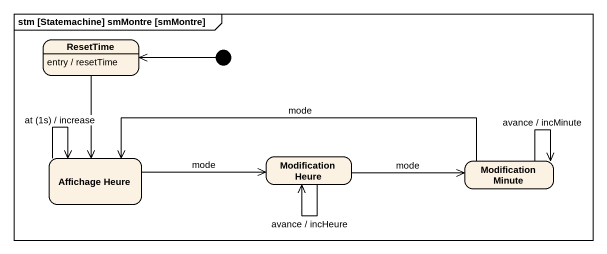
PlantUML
@startuml
mainframe stm [Statemachine] smMontre [smMontre]
hide empty description
state ResetTime
ResetTime : entry / resetTime
state "Affichage Heure" as Affichage_Heure
state "Modification Heure" as Modification_Heure
state "Modification Minute" as Modification_Minute
[*] -left-> ResetTime
ResetTime --> Affichage_Heure
Affichage_Heure --> Affichage_Heure : at (1s) / increase
Affichage_Heure -right-> Modification_Heure : mode
Modification_Heure --> Modification_Heure : avance / incHeure
Modification_Heure -right-> Modification_Minute : mode
Modification_Minute -left-> Affichage_Heure : mode
Modification_Minute --> Modification_Minute : avance / incMinute
@enduml
